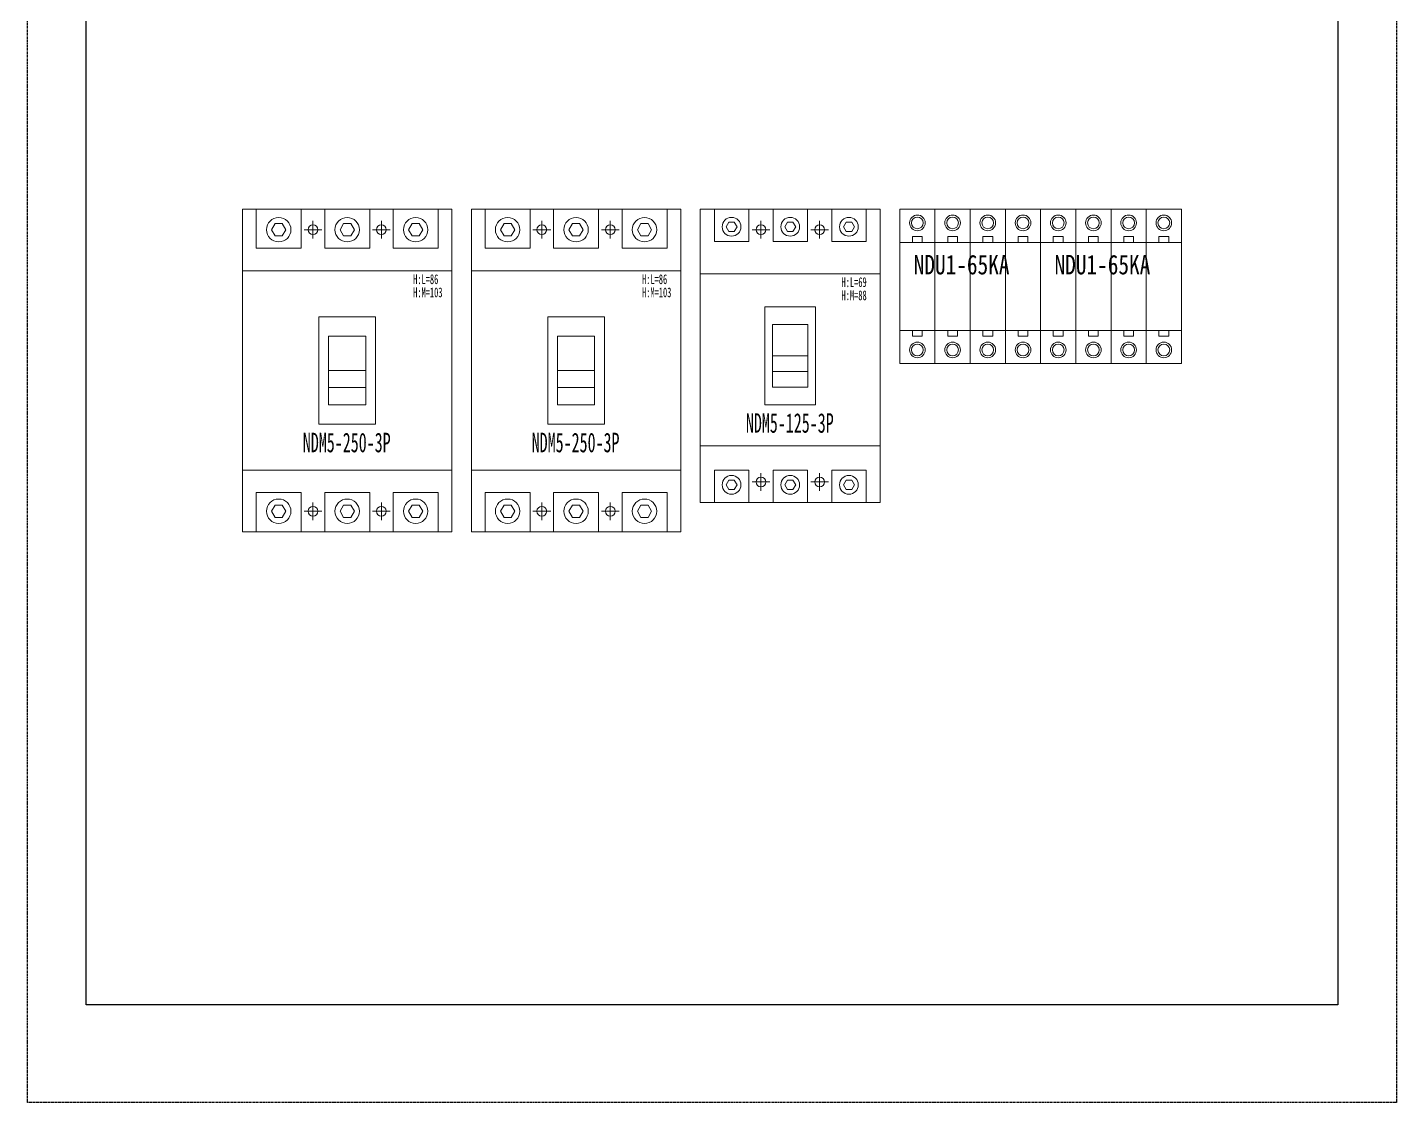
# Model space of a CAD drawing. Extents: x 336784 to 337484, y 326717 to 327817.
# Drawn here: x 336784 to 337484, y 326717 to 327267 of the extents above; entities that cross this region are included whole.
import ezdxf

# ---------------------------------------------------------------- set-up
doc = ezdxf.new("R2010")
doc.units = 0
doc.header["$MEASUREMENT"] = 0
doc.linetypes.add('DASHED', pattern=[0.75, 0.5, -0.25])
doc.layers.add('E-UNIV-NOTE', color=6, linetype='Continuous')
doc.layers.add('布置图', color=30, linetype='Continuous')
doc.layers.add('细线', color=7, linetype='Continuous', lineweight=0)
doc.styles.add('宋', font='', dxfattribs={"width": 0.7})
doc.styles.add('宋体', font='', dxfattribs={"width": 0.8})
doc.styles.get('宋').set_extended_font_data('SimSun')
doc.styles.get('宋体').set_extended_font_data('NSimSun')

# ---------------------------------------------------------------- blocks, each defined once
blk = doc.blocks.new('Manufacturer光辉PartName塑壳断路器Series250ShellFrameLimitingCurrentRemarkPartTypeMinCurrent100MaxCurrent250Poles3PMinPower0MaxPower0LibType2DelFlgfalseUpdateDate')
at = {"layer": '细线'}
for p, q in [((-22.03, 72), (-12.97, 72)), ((-17.5, 76.53), (-17.5, 67.47)), ((12.97, 72), (22.03, 72)), ((17.5, 76.53), (17.5, 67.47)), ((-17.5, -76.53), (-17.5, -67.47)), ((17.5, -76.53), (17.5, -67.47)), ((-22.03, -72), (-12.97, -72)), ((12.97, -72), (22.03, -72))]:
    blk.add_line(p, q, dxfattribs=at)
for points in [[(-53.5, 82.5), (53.5, 82.5), (53.5, -82.5), (-53.5, -82.5)], [(-46.5, 62.5), (-23.5, 62.5), (-23.5, 82.5), (-46.5, 82.5)], [(-11.5, 62.5), (11.5, 62.5), (11.5, 82.5), (-11.5, 82.5)], [(23.5, 62.5), (46.5, 62.5), (46.5, 82.5), (23.5, 82.5)], [(-53.5, -51), (53.5, -51), (53.5, 51), (-53.5, 51)], [(-14.5, -27.5), (14.5, -27.5), (14.5, 27.5), (-14.5, 27.5)], [(-9.5, -17.5), (9.5, -17.5), (9.5, 17.5), (-9.5, 17.5)], [(-9.5, 0), (9.5, 0), (9.5, -17.5), (-9.5, -17.5)], [(-9.5, 0), (9.5, 0), (9.5, -8.75), (-9.5, -8.75)], [(-46.5, -62.5), (-23.5, -62.5), (-23.5, -82.5), (-46.5, -82.5)], [(-11.5, -62.5), (11.5, -62.5), (11.5, -82.5), (-11.5, -82.5)], [(23.5, -62.5), (46.5, -62.5), (46.5, -82.5), (23.5, -82.5)]]:
    blk.add_lwpolyline(points, close=True, dxfattribs=at)
at = {"layer": '细线', "color": 7}
for points in [[(-31.35, 72), (-33.17, 75.17), (-36.83, 75.17), (-38.65, 72), (-36.83, 68.83), (-33.17, 68.83)], [(3.65, 72), (1.83, 75.17), (-1.83, 75.17), (-3.65, 72), (-1.83, 68.83), (1.83, 68.83)], [(38.65, 72), (36.83, 75.17), (33.17, 75.17), (31.35, 72), (33.17, 68.83), (36.83, 68.83)], [(-31.35, -72), (-33.17, -75.17), (-36.83, -75.17), (-38.65, -72), (-36.83, -68.83), (-33.17, -68.83)], [(3.65, -72), (1.83, -75.17), (-1.83, -75.17), (-3.65, -72), (-1.83, -68.83), (1.83, -68.83)], [(38.65, -72), (36.83, -75.17), (33.17, -75.17), (31.35, -72), (33.17, -68.83), (36.83, -68.83)]]:
    blk.add_lwpolyline(points, close=True, dxfattribs=at)
for centre in [(-35, 72), (0, 72), (35, 72), (-35, -72), (0, -72), (35, -72)]:
    blk.add_circle(centre, 6.24, dxfattribs=at)
at = {"layer": '细线'}
for centre in [(-17.5, 72), (17.5, 72), (-17.5, -72), (17.5, -72)]:
    blk.add_circle(centre, 2.5, dxfattribs=at)
at = {"layer": '细线', "color": 7, "attachment_point": 1, "style": '宋'}
for s, insert, char_height, width in [('\\pxql;{\\fFangSong_GB2312|b0|i0|c134|p49;\\W0.6;H:L=86}', (33.73, 49.19), 5, 16.7991), ('\\pxql;{\\fFangSong_GB2312|b0|i0|c134|p49;\\W0.6;H:M=103}', (33.73, 42.45), 5, 16.7991), ('\\pxql;{\\fFangSong_GB2312|b0|i0|c134|p49;\\W0.6;NDM5-250-3P}', (-22.68, -31.84), 10, 49.2649)]:
    blk.add_mtext(s, dxfattribs=dict(at, insert=insert, char_height=char_height, width=width))
blk = doc.blocks.new('Manufacturer光辉PartName塑壳断路器Series125ShellFrameLimitingCurrentRemarkPartTypeMinCurrent1MaxCurrent125Poles3PMinPower0MaxPower0LibType2DelFlgfalseUpdateDate')
at = {"layer": '细线'}
for p, q in [((-19.53, 64.5), (-10.47, 64.5)), ((-15, 69.03), (-15, 59.97)), ((10.47, 64.5), (19.53, 64.5)), ((15, 69.03), (15, 59.97)), ((-15, -69.03), (-15, -59.97)), ((15, -69.03), (15, -59.97)), ((-19.53, -64.5), (-10.47, -64.5)), ((10.47, -64.5), (19.53, -64.5))]:
    blk.add_line(p, q, dxfattribs=at)
for points in [[(-46, -75), (46, -75), (46, 75), (-46, 75)], [(-38.75, 58.5), (-21.25, 58.5), (-21.25, 75), (-38.75, 75)], [(-8.75, 58.5), (8.75, 58.5), (8.75, 75), (-8.75, 75)], [(21.25, 58.5), (38.75, 58.5), (38.75, 75), (21.25, 75)], [(-46, -46), (46, -46), (46, 42), (-46, 42)], [(-13, -25), (13, -25), (13, 25), (-13, 25)], [(-9, -16), (9, -16), (9, 16), (-9, 16)], [(-9, 0), (9, 0), (9, -16), (-9, -16)], [(-9, 0), (9, 0), (9, -8), (-9, -8)], [(-38.75, -58.5), (-21.25, -58.5), (-21.25, -75), (-38.75, -75)], [(-8.75, -58.5), (8.75, -58.5), (8.75, -75), (-8.75, -75)], [(21.25, -58.5), (38.75, -58.5), (38.75, -75), (21.25, -75)]]:
    blk.add_lwpolyline(points, close=True, dxfattribs=at)
at = {"layer": '细线', "color": 7}
for points in [[(-27.19, 66), (-28.59, 68.43), (-31.41, 68.43), (-32.81, 66), (-31.41, 63.57), (-28.59, 63.57)], [(2.81, 66), (1.41, 68.43), (-1.41, 68.43), (-2.81, 66), (-1.41, 63.57), (1.41, 63.57)], [(32.81, 66), (31.41, 68.43), (28.59, 68.43), (27.19, 66), (28.59, 63.57), (31.41, 63.57)], [(-27.19, -66), (-28.59, -68.43), (-31.41, -68.43), (-32.81, -66), (-31.41, -63.57), (-28.59, -63.57)], [(2.81, -66), (1.41, -68.43), (-1.41, -68.43), (-2.81, -66), (-1.41, -63.57), (1.41, -63.57)], [(32.81, -66), (31.41, -68.43), (28.59, -68.43), (27.19, -66), (28.59, -63.57), (31.41, -63.57)]]:
    blk.add_lwpolyline(points, close=True, dxfattribs=at)
for centre in [(-30, 66), (0, 66), (30, 66), (-30, -66), (0, -66), (30, -66)]:
    blk.add_circle(centre, 4.8, dxfattribs=at)
at = {"layer": '细线'}
for centre in [(-15, 64.5), (15, 64.5), (-15, -64.5), (15, -64.5)]:
    blk.add_circle(centre, 2.5, dxfattribs=at)
at = {"layer": '细线', "color": 7, "attachment_point": 1, "style": '宋'}
for s, insert, char_height, width in [('\\pxql;{\\fFangSong_GB2312|b0|i0|c134|p49;\\W0.6;H:L=69}', (26.23, 40.19), 5, 16.7991), ('\\pxql;{\\fFangSong_GB2312|b0|i0|c134|p49;\\W0.6;H:M=88}', (26.23, 33.45), 5, 16.7991), ('\\pxql;{\\fFangSong_GB2312|b0|i0|c134|p49;\\W0.6;NDM5-125-3P}', (-22.68, -29.34), 10, 49.2649)]:
    blk.add_mtext(s, dxfattribs=dict(at, insert=insert, char_height=char_height, width=width))
blk = doc.blocks.new('Manufacturer上海良信PartName电涌保护器SeriesNDU1ShellFrameLimitingCurrentRemarkPartTypeMinCurrent0MaxCurrent0Poles4PMinPower0MaxPower0LibType3DelFlgfalseUpdateDate2023-01-0100000')
at = {"color": 7, "linetype": 'Continuous', "lineweight": 15}
for p, q in [((-18, 39.5), (-36, 39.5)), ((-36, 39.5), (-36, 22.5)), ((-18, 22.5), (-18, 39.5)), ((36, 39.5), (-18, 39.5)), ((0, 22.5), (0, 39.5)), ((18, 22.5), (18, 39.5)), ((36, 39.5), (36, 22.5)), ((-36, 22.5), (-36, -22.5)), ((-18, 22.5), (-36, 22.5)), ((-24.5, 25.5), (-29.5, 25.5)), ((-29.5, 25.5), (-29.5, 22.5)), ((-24.5, 22.5), (-24.5, 25.5)), ((-18, -22.5), (-18, 22.5)), ((36, 22.5), (-18, 22.5)), ((-6.5, 25.5), (-11.5, 25.5)), ((-11.5, 25.5), (-11.5, 22.5)), ((-6.5, 22.5), (-6.5, 25.5)), ((0, -22.5), (0, 22.5)), ((11.5, 25.5), (6.5, 25.5)), ((6.5, 25.5), (6.5, 22.5)), ((11.5, 22.5), (11.5, 25.5)), ((18, -22.5), (18, 22.5)), ((29.5, 25.5), (24.5, 25.5)), ((24.5, 25.5), (24.5, 22.5)), ((29.5, 22.5), (29.5, 25.5)), ((36, 22.5), (36, -22.5)), ((-36, -22.5), (-18, -22.5)), ((-36, -22.5), (-36, -39.5)), ((-29.5, -25.5), (-29.5, -22.5)), ((-24.5, -25.5), (-29.5, -25.5)), ((-24.5, -22.5), (-24.5, -25.5)), ((-18, -39.5), (-18, -22.5)), ((-18, -22.5), (36, -22.5)), ((-11.5, -25.5), (-11.5, -22.5)), ((-6.5, -25.5), (-11.5, -25.5)), ((-6.5, -22.5), (-6.5, -25.5)), ((0, -39.5), (0, -22.5)), ((6.5, -25.5), (6.5, -22.5)), ((11.5, -25.5), (6.5, -25.5)), ((11.5, -22.5), (11.5, -25.5)), ((18, -39.5), (18, -22.5)), ((24.5, -25.5), (24.5, -22.5)), ((29.5, -25.5), (24.5, -25.5)), ((29.5, -22.5), (29.5, -25.5)), ((36, -22.5), (36, -39.5)), ((-36, -39.5), (-18, -39.5)), ((-18, -39.5), (36, -39.5))]:
    blk.add_line(p, q, dxfattribs=at)
for centre, radius in [((-27, 32.5), 4), ((-27, 32.5), 3), ((-9, 32.5), 4), ((-9, 32.5), 3), ((9, 32.5), 4), ((9, 32.5), 3), ((27, 32.5), 4), ((27, 32.5), 3), ((-27, -32.5), 4), ((-27, -32.5), 3), ((-9, -32.5), 4), ((-9, -32.5), 3), ((9, -32.5), 4), ((9, -32.5), 3), ((27, -32.5), 4), ((27, -32.5), 3)]:
    blk.add_circle(centre, radius, dxfattribs=at)
at = {"layer": 'E-UNIV-NOTE', "style": '宋体', "width": 0.8}
blk.add_text('NDU1-65KA', height=10, dxfattribs=at).set_placement((-28.89, 6.15))

msp = doc.modelspace()

# ---------------------------------------------------------------- linework, layer by layer
at = {"color": 2}
msp.add_lwpolyline([(336813.82, 327766.56), (337453.82, 327766.56), (337453.82, 326766.56), (336813.82, 326766.56)], close=True, dxfattribs=at)
at = {"layer": '布置图', "linetype": 'DASHED'}
msp.add_lwpolyline([(336783.82, 327816.56), (337483.82, 327816.56), (337483.82, 326716.56), (336783.82, 326716.56)], close=True, dxfattribs=at)

# ---------------------------------------------------------------- block references
for name, p in [('Manufacturer光辉PartName塑壳断路器Series250ShellFrameLimitingCurrentRemarkPartTypeMinCurrent100MaxCurrent250Poles3PMinPower0MaxPower0LibType2DelFlgfalseUpdateDate', (336947.32, 327091.06)), ('Manufacturer光辉PartName塑壳断路器Series250ShellFrameLimitingCurrentRemarkPartTypeMinCurrent100MaxCurrent250Poles3PMinPower0MaxPower0LibType2DelFlgfalseUpdateDate', (337064.32, 327091.06)), ('Manufacturer光辉PartName塑壳断路器Series125ShellFrameLimitingCurrentRemarkPartTypeMinCurrent1MaxCurrent125Poles3PMinPower0MaxPower0LibType2DelFlgfalseUpdateDate', (337173.82, 327098.56)), ('Manufacturer上海良信PartName电涌保护器SeriesNDU1ShellFrameLimitingCurrentRemarkPartTypeMinCurrent0MaxCurrent0Poles4PMinPower0MaxPower0LibType3DelFlgfalseUpdateDate2023-01-0100000', (337265.82, 327134.06)), ('Manufacturer上海良信PartName电涌保护器SeriesNDU1ShellFrameLimitingCurrentRemarkPartTypeMinCurrent0MaxCurrent0Poles4PMinPower0MaxPower0LibType3DelFlgfalseUpdateDate2023-01-0100000', (337337.82, 327134.06))]:
    msp.add_blockref(name, p)

doc.saveas('drawing.dxf')
